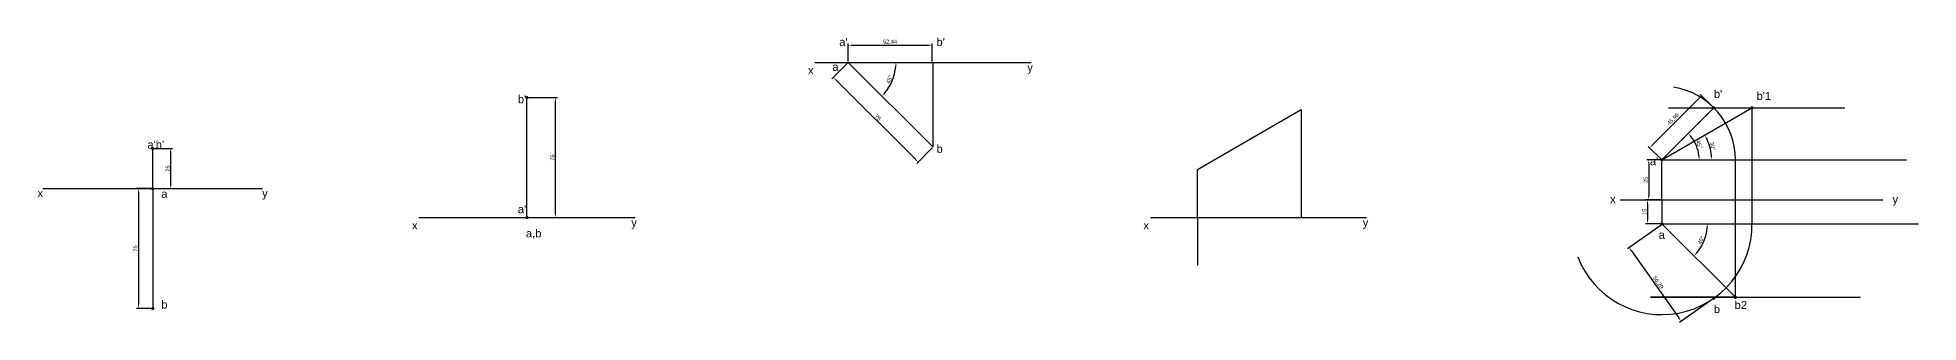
# Model space of a CAD drawing. Header units: millimetres. Extents: x 108 to 2560, y 43 to 221.
# Drawn here: x 1385 to 2560, y 43 to 221 of the extents above; entities that cross this region are included whole.
import ezdxf

# ---------------------------------------------------------------- set-up
doc = ezdxf.new("R2010")
doc.units = ezdxf.units.MM
doc.styles.get("Standard").update_dxf_attribs({"font": 'arial.ttf'})
doc.dimstyles.new('ISO-25', dxfattribs={"dimtxt": 2.5, "dimasz": 2.5, "dimexe": 1.25, "dimexo": 0.625, "dimtad": 1, "dimtxsty": 'Standard', "dimcen": 2.5, "dimadec": 0, "dimazin": 0, "dimtfac": 1, "dimtmove": 0, "dimatfit": 3, "dimfxl": 1, "dimarcsym": 0})

# ---------------------------------------------------------------- blocks, each defined once
blk = doc.blocks.new('*D13')
at = {"color": 0, "lineweight": -2, "transparency": 16777216}
for p, q in [((1457.2, 152), (1469, 152)), ((1467.8, 129.5), (1467.8, 149.5)), ((1457.2, 127), (1469, 127))]:
    blk.add_line(p, q, dxfattribs=at)
at = {"color": 0, "transparency": 16777216}
for points in [[(1467.3, 149.5), (1468.2, 149.5), (1467.8, 152)], [(1467.3, 129.5), (1468.2, 129.5), (1467.8, 127)]]:
    blk.add_solid(points, dxfattribs=at)
at = {"layer": 'Defpoints', "color": 0, "transparency": 16777216}
for p in [(1456.6, 152), (1467.8, 152), (1456.6, 127)]:
    blk.add_point(p, dxfattribs=at)
at = {"color": 0, "transparency": 16777216, "insert": (1465.9, 139.5), "char_height": 2.5, "attachment_point": 5, "rotation": 90}
blk.add_mtext('25', dxfattribs=at)
blk = doc.blocks.new('*D14')
at = {"color": 0, "lineweight": -2, "transparency": 16777216}
for p, q in [((1455.9, 127), (1446.4, 127)), ((1447.6, 124.5), (1447.6, 54.5)), ((1455.9, 52), (1446.4, 52))]:
    blk.add_line(p, q, dxfattribs=at)
at = {"color": 0, "transparency": 16777216}
for points in [[(1447.2, 124.5), (1448, 124.5), (1447.6, 127)], [(1447.2, 54.5), (1448, 54.5), (1447.6, 52)]]:
    blk.add_solid(points, dxfattribs=at)
at = {"layer": 'Defpoints', "color": 0, "transparency": 16777216}
for p in [(1456.6, 127), (1447.6, 52), (1456.6, 52)]:
    blk.add_point(p, dxfattribs=at)
at = {"color": 0, "transparency": 16777216, "insert": (1445.7, 89.5), "char_height": 2.5, "attachment_point": 5, "rotation": 90}
blk.add_mtext('75', dxfattribs=at)
blk = doc.blocks.new('*D15')
at = {"color": 0, "lineweight": -2, "transparency": 16777216}
for p, q in [((1691, 183.9), (1709.5, 183.9)), ((1708.2, 111.4), (1708.2, 181.4)), ((1691, 108.9), (1709.5, 108.9))]:
    blk.add_line(p, q, dxfattribs=at)
at = {"color": 0, "transparency": 16777216}
for points in [[(1707.8, 181.4), (1708.6, 181.4), (1708.2, 183.9)], [(1707.8, 111.4), (1708.6, 111.4), (1708.2, 108.9)]]:
    blk.add_solid(points, dxfattribs=at)
at = {"layer": 'Defpoints', "color": 0, "transparency": 16777216}
for p in [(1690.4, 183.9), (1708.2, 183.9), (1690.4, 108.9)]:
    blk.add_point(p, dxfattribs=at)
at = {"color": 0, "transparency": 16777216, "insert": (1706.3, 146.4), "char_height": 2.5, "attachment_point": 5, "rotation": 90}
blk.add_mtext('75', dxfattribs=at)
blk = doc.blocks.new('*D16')
at = {"color": 0, "lineweight": -2, "transparency": 16777216}
blk.add_arc((1891.1, 205.8), 29.8, 319.8037, 355.1963, dxfattribs=at)
at = {"color": 0, "transparency": 16777216}
for points in [[(1920.4, 203.4), (1921.3, 203.3), (1921, 205.8)], [(1914.2, 186.3), (1913.6, 186.9), (1912.2, 184.8)]]:
    blk.add_solid(points, dxfattribs=at)
at = {"layer": 'Defpoints', "color": 0, "transparency": 16777216}
for p in [(1891.1, 205.8), (1899.7, 205.8), (1974.7, 205.8), (1917, 190.9), (1944.2, 152.8)]:
    blk.add_point(p, dxfattribs=at)
at = {"color": 0, "transparency": 16777216, "insert": (1916.9, 195.2), "char_height": 2.5, "attachment_point": 5, "rotation": 67.5}
blk.add_mtext('45°', dxfattribs=at)
blk = doc.blocks.new('*D17')
at = {"color": 0, "lineweight": -2, "transparency": 16777216}
for p, q in [((1890.7, 205.4), (1881, 195.7)), ((1883.6, 194.8), (1933.1, 145.3)), ((1943.7, 152.4), (1934, 142.7))]:
    blk.add_line(p, q, dxfattribs=at)
at = {"color": 0, "transparency": 16777216}
for points in [[(1883.9, 195.1), (1883.4, 194.5), (1881.9, 196.6)], [(1933.4, 145.6), (1932.8, 145), (1934.9, 143.6)]]:
    blk.add_solid(points, dxfattribs=at)
at = {"layer": 'Defpoints', "color": 0, "transparency": 16777216}
for p in [(1891.1, 205.8), (1944.2, 152.8), (1934.9, 143.6)]:
    blk.add_point(p, dxfattribs=at)
at = {"color": 0, "transparency": 16777216, "insert": (1909.7, 171.4), "char_height": 2.5, "attachment_point": 5, "rotation": 315}
blk.add_mtext('75', dxfattribs=at)
blk = doc.blocks.new('*D18')
at = {"color": 0, "lineweight": -2, "transparency": 16777216}
for p, q in [((1891.1, 206.5), (1891.1, 217.8)), ((1893.6, 216.6), (1941.1, 216.6)), ((1943.6, 206.5), (1943.6, 217.8))]:
    blk.add_line(p, q, dxfattribs=at)
at = {"color": 0, "transparency": 16777216}
for points in [[(1893.6, 217), (1893.6, 216.2), (1891.1, 216.6)], [(1941.1, 217), (1941.1, 216.2), (1943.6, 216.6)]]:
    blk.add_solid(points, dxfattribs=at)
at = {"layer": 'Defpoints', "color": 0, "transparency": 16777216}
for p in [(1943.6, 216.6), (1891.1, 205.8), (1943.6, 205.8)]:
    blk.add_point(p, dxfattribs=at)
at = {"color": 0, "transparency": 16777216, "insert": (1917.3, 218.7), "char_height": 2.5, "attachment_point": 5}
blk.add_mtext('52,44', dxfattribs=at)
blk = doc.blocks.new('*D19')
at = {"color": 0, "lineweight": -2, "transparency": 16777216}
blk.add_arc((2399.6, 145), 31, 4.6283, 25.3717, dxfattribs=at)
at = {"color": 0, "transparency": 16777216}
for points in [[(2427.2, 158), (2427.9, 158.4), (2426.4, 160.4)], [(2430.9, 147.5), (2430, 147.5), (2430.5, 145)]]:
    blk.add_solid(points, dxfattribs=at)
at = {"layer": 'Defpoints', "color": 0, "transparency": 16777216}
for p in [(2455.9, 177.5), (2399.6, 145), (2399.6, 145), (2430.1, 150.3), (2552.4, 145)]:
    blk.add_point(p, dxfattribs=at)
at = {"color": 0, "transparency": 16777216, "insert": (2431.3, 153.5), "char_height": 2.5, "attachment_point": 5, "rotation": 285}
blk.add_mtext('30°', dxfattribs=at)
blk = doc.blocks.new('*D20')
at = {"color": 0, "lineweight": -2, "transparency": 16777216}
blk.add_arc((2399.6, 105), 28.4, 320.0503, 354.9497, dxfattribs=at)
at = {"color": 0, "transparency": 16777216}
for points in [[(2427.4, 102.5), (2428.3, 102.5), (2428, 105)], [(2421.6, 86.5), (2421, 87), (2419.6, 84.9)]]:
    blk.add_solid(points, dxfattribs=at)
at = {"layer": 'Defpoints', "color": 0, "transparency": 16777216}
for p in [(2399.6, 105), (2399.6, 105), (2559.9, 105), (2424.1, 90.8), (2445.5, 59)]:
    blk.add_point(p, dxfattribs=at)
at = {"color": 0, "transparency": 16777216, "insert": (2424, 94.8), "char_height": 2.5, "attachment_point": 5, "rotation": 67.5}
blk.add_mtext('45°', dxfattribs=at)
blk = doc.blocks.new('*D22')
at = {"color": 0, "lineweight": -2, "transparency": 16777216}
for p, q in [((2393.8, 154.3), (2422.7, 183.3)), ((2431.6, 177.9), (2423.6, 185.9)), ((2399.1, 145.4), (2391.1, 153.4))]:
    blk.add_line(p, q, dxfattribs=at)
at = {"color": 0, "transparency": 16777216}
for points in [[(2422.4, 183.6), (2423, 183), (2424.5, 185)], [(2393.5, 154.6), (2394.1, 154), (2392, 152.5)]]:
    blk.add_solid(points, dxfattribs=at)
at = {"layer": 'Defpoints', "color": 0, "transparency": 16777216}
for p in [(2424.5, 185), (2432.1, 177.5), (2399.6, 145)]:
    blk.add_point(p, dxfattribs=at)
at = {"color": 0, "transparency": 16777216, "insert": (2406.7, 170.3), "char_height": 2.5, "attachment_point": 5, "rotation": 45}
blk.add_mtext('45,96', dxfattribs=at)
blk = doc.blocks.new('*D23')
at = {"color": 0, "lineweight": -2, "transparency": 16777216}
blk.add_arc((2399.6, 145), 23.3, 6.1487, 38.8513, dxfattribs=at)
at = {"color": 0, "transparency": 16777216}
for points in [[(2417.4, 159.3), (2418, 159.9), (2416.1, 161.4)], [(2423.2, 147.5), (2422.3, 147.4), (2422.9, 145)]]:
    blk.add_solid(points, dxfattribs=at)
at = {"layer": 'Defpoints', "color": 0, "transparency": 16777216}
for p in [(2432.1, 177.5), (2399.6, 145), (2399.6, 145), (2422.1, 151), (2552.4, 145)]:
    blk.add_point(p, dxfattribs=at)
at = {"color": 0, "transparency": 16777216, "insert": (2422.9, 154.6), "char_height": 2.5, "attachment_point": 5, "rotation": 292.5}
blk.add_mtext('45°', dxfattribs=at)
blk = doc.blocks.new('*D24')
at = {"color": 0, "lineweight": -2, "transparency": 16777216}
for p, q in [((2399.1, 104.1), (2378.1, 89.3)), ((2380.6, 88), (2410.2, 46.1)), ((2431.6, 58.1), (2410.6, 43.3))]:
    blk.add_line(p, q, dxfattribs=at)
at = {"color": 0, "transparency": 16777216}
for points in [[(2380.9, 88.2), (2380.2, 87.7), (2379.1, 90)], [(2410.5, 46.3), (2409.8, 45.8), (2411.6, 44)]]:
    blk.add_solid(points, dxfattribs=at)
at = {"layer": 'Defpoints', "color": 0, "transparency": 16777216}
for p in [(2399.6, 104.5), (2432.1, 58.5), (2411.6, 44)]:
    blk.add_point(p, dxfattribs=at)
at = {"color": 0, "transparency": 16777216, "insert": (2397.1, 68.2), "char_height": 2.5, "attachment_point": 5, "rotation": 305.2676}
blk.add_mtext('56,29', dxfattribs=at)
blk = doc.blocks.new('*D25')
at = {"color": 0, "lineweight": -2, "transparency": 16777216}
for p, q in [((2399, 145), (2390.1, 145)), ((2391.4, 142.5), (2391.4, 122.5)), ((2399, 120), (2390.1, 120))]:
    blk.add_line(p, q, dxfattribs=at)
at = {"color": 0, "transparency": 16777216}
for points in [[(2391, 142.5), (2391.8, 142.5), (2391.4, 145)], [(2391, 122.5), (2391.8, 122.5), (2391.4, 120)]]:
    blk.add_solid(points, dxfattribs=at)
at = {"layer": 'Defpoints', "color": 0, "transparency": 16777216}
for p in [(2399.6, 145), (2391.4, 120), (2399.6, 120)]:
    blk.add_point(p, dxfattribs=at)
at = {"color": 0, "transparency": 16777216, "insert": (2389.5, 132.5), "char_height": 2.5, "attachment_point": 5, "rotation": 90}
blk.add_mtext('25', dxfattribs=at)
blk = doc.blocks.new('*D26')
at = {"color": 0, "lineweight": -2, "transparency": 16777216}
for p, q in [((2399, 120), (2389.4, 120)), ((2390.6, 117.5), (2390.6, 107.5)), ((2399, 105), (2389.4, 105))]:
    blk.add_line(p, q, dxfattribs=at)
at = {"color": 0, "transparency": 16777216}
for points in [[(2390.2, 117.5), (2391, 117.5), (2390.6, 120)], [(2390.2, 107.5), (2391, 107.5), (2390.6, 105)]]:
    blk.add_solid(points, dxfattribs=at)
at = {"layer": 'Defpoints', "color": 0, "transparency": 16777216}
for p in [(2399.6, 120), (2390.6, 105), (2399.6, 105)]:
    blk.add_point(p, dxfattribs=at)
at = {"color": 0, "transparency": 16777216, "insert": (2388.7, 112.5), "char_height": 2.5, "attachment_point": 5, "rotation": 90}
blk.add_mtext('15', dxfattribs=at)

msp = doc.modelspace()

# ---------------------------------------------------------------- linework, layer by layer
for p, q in [((1870.366, 205.844), (2005.393, 205.844)), ((1891.124, 205.844), (1944.157, 152.811)), ((1899.678, 205.844), (1974.678, 205.844)), ((1906.06, 205.844), (1981.06, 205.844)), ((1944.157, 152.811), (1944.157, 205.844)), ((1690.405, 108.891), (1690.405, 183.891)), ((1690.405, 183.891), (1690.405, 183.891)), ((2109.313, 138.857), (2174.265, 176.357)), ((2174.265, 176.357), (2174.265, 176.357)), ((2174.265, 176.357), (2174.265, 108.891)), ((2399.578, 144.969), (2455.87, 177.469)), ((2399.578, 144.969), (2432.078, 177.469)), ((2403.711, 177.469), (2513.838, 177.469)), ((2455.87, 177.469), (2455.87, 177.469)), ((2455.87, 177.469), (2455.87, 119.969)), ((1456.558, 126.991), (1456.558, 151.991)), ((1456.558, 151.991), (1456.558, 151.991)), ((2399.578, 119.969), (2399.578, 144.969)), ((2399.578, 144.969), (2399.578, 144.969)), ((2399.578, 144.969), (2552.381, 144.969)), ((2445.54, 119.969), (2445.54, 144.969)), ((2109.313, 128.891), (2109.313, 138.857)), ((1387.88, 126.991), (1525.236, 126.991)), ((1456.558, 126.991), (1456.558, 51.991)), ((2109.313, 108.891), (2109.313, 128.891)), ((2373.485, 119.969), (2537.55, 119.969)), ((2399.578, 119.969), (2399.578, 104.969)), ((2445.54, 59.007), (2445.54, 119.969)), ((2455.87, 119.969), (2455.87, 104.969)), ((1622.892, 108.891), (1757.919, 108.891)), ((2079.992, 108.891), (2215.019, 108.891)), ((2109.313, 108.891), (2109.313, 78.891)), ((2399.578, 104.969), (2445.54, 59.007)), ((2399.578, 104.969), (2559.861, 104.969)), ((2445.54, 59.007), (2392.421, 59.007)), ((2392.421, 59.007), (2523.611, 59.007)), ((1456.558, 51.991), (1456.558, 51.991))]:
    msp.add_line(p, q)
at = {"const_width": 1}
for points in [[(1689.905, 183.891, 1), (1690.905, 183.891, 1)], [(2431.578, 177.469, 1), (2432.578, 177.469, 1)], [(2455.37, 177.469, 1), (2456.37, 177.469, 1)], [(1456.058, 151.991, 1), (1457.058, 151.991, 1)], [(2399.078, 144.969, 1), (2400.078, 144.969, 1)], [(1456.058, 126.991, 1), (1457.058, 126.991, 1)], [(1689.905, 108.891, 1), (1690.905, 108.891, 1)], [(2399.078, 104.969, 1), (2400.078, 104.969, 1)], [(2431.582, 58.507, 1), (2432.582, 58.507, 1)], [(2445.04, 59.007, 1), (2446.04, 59.007, 1)], [(1456.058, 51.991, 1), (1457.058, 51.991, 1)]]:
    msp.add_lwpolyline(points, format="xyb", close=True, dxfattribs=at)
for centre, radius, start, end in [((2399.578, 144.969), 45.962, 0, 81.016744), ((2399.578, 104.469), 56.294, 200.902443, 0.508906)]:
    msp.add_arc(centre, radius, start, end)

# ---------------------------------------------------------------- texts
at = {"char_height": 5, "attachment_point": 1}
for s, width, insert in [("a'", 0.34913, (1885.538, 221.133)), ("b'", 0.34913, (1946.286, 221.133)), ('x', 0.67178, (1865.999, 203.462)), ('a', 0.34913, (1881.2, 205.64)), ('y', 0.67178, (2003.042, 205.267)), ("b'", 10.90264, (2432.078, 188.633)), ("b'", 0.67178, (1684.695, 185.363)), ("b'1", 10.90264, (2458.775, 187.416)), ("a'b'", 1.0026, (1453.216, 156.991)), ('b', 0.34913, (1946.286, 154.369)), ("a'", 10.90264, (2392.111, 146.59)), ('\\pxt0.40104;x', 1.0026, (1384.538, 126.649)), ('\\pxt0.40104;a', 1.0026, (1461.867, 126.241)), ('\\pxt0.40104;y', 1.0026, (1524.901, 126.649)), ('x', 10.90264, (2367.218, 122.836)), ('y', 10.90264, (2543.693, 122.836)), ("a'", 0.67178, (1684.695, 116.609)), ('y', 0.67178, (1755.568, 108.315)), ('y', 0.67178, (2212.668, 108.315)), ('x', 0.67178, (1618.525, 106.509)), ('a,b ', 0.67178, (1689.734, 101.509)), ('x', 0.67178, (2075.625, 106.509)), ('a', 10.90264, (2397.582, 100.603)), ('\\pxt0.40104;b', 1.0026, (1461.867, 56.991)), ('b', 10.90264, (2432.027, 54.103)), ('b2', 10.90264, (2445.031, 56.702))]:
    msp.add_mtext_dynamic_manual_height_columns(s, width=width, gutter_width=12.5, heights=[0], dxfattribs=dict(at, insert=insert))

# ---------------------------------------------------------------- dimensions: what is measured, and where the dimension line sits
dim = msp.add_linear_dim(base=(1943.56, 216.599), p1=(1891.124, 205.844), p2=(1943.56, 205.844), dimstyle='ISO-25')
dim.commit()
dim.dimension.update_dxf_attribs({"geometry": '*D18', "text_midpoint": (1917.342, 218.727)})
for p1, p2, distance, picture, middle in [((1891.124, 205.844), (1944.157, 152.811), -13.076, '*D17', (1909.735, 171.422)), ((2399.578, 144.969), (2432.078, 177.469), 10.715, '*D22', (2406.747, 170.3)), ((2399.578, 104.469), (2432.082, 58.507), -25.067, '*D24', (2397.101, 68.243))]:
    dim = msp.add_aligned_dim(p1=p1, p2=p2, distance=distance, dimstyle='ISO-25')
    dim.commit()
    dim.dimension.update_dxf_attribs({"geometry": picture, "text_midpoint": middle})
for base, line1, line2, picture, middle in [((1916.955, 190.93), ((1899.678, 205.844), (1974.678, 205.844)), ((1891.124, 205.844), (1944.157, 152.811)), '*D16', (1916.929, 195.155)), ((2430.065, 150.345), ((2399.578, 144.969), (2552.381, 144.969)), ((2399.578, 144.969), (2455.87, 177.469)), '*D19', (2431.318, 153.474)), ((2422.091, 151.002), ((2399.578, 144.969), (2552.381, 144.969)), ((2399.578, 144.969), (2432.078, 177.469)), '*D23', (2422.863, 154.614)), ((2424.149, 90.783), ((2399.578, 104.969), (2445.54, 59.007)), ((2399.578, 104.969), (2559.861, 104.969)), '*D20', (2424.038, 94.838))]:
    dim = msp.add_angular_dim_2l(base=base, line1=line1, line2=line2, dimstyle='ISO-25')
    dim.commit()
    dim.dimension.update_dxf_attribs({"geometry": picture, "text_midpoint": middle})
for base, p1, p2, picture, middle in [((1708.208, 183.891), (1690.405, 108.891), (1690.405, 183.891), '*D15', (1706.311, 146.391)), ((1467.753, 151.991), (1456.558, 126.991), (1456.558, 151.991), '*D13', (1465.852, 139.491)), ((2391.368, 119.969), (2399.578, 144.969), (2399.578, 119.969), '*D25', (2389.466, 132.469)), ((1447.623, 51.991), (1456.558, 126.991), (1456.558, 51.991), '*D14', (1445.727, 89.491)), ((2390.625, 104.969), (2399.578, 119.969), (2399.578, 104.969), '*D26', (2388.723, 112.469))]:
    dim = msp.add_linear_dim(base=base, p1=p1, p2=p2, angle=90, dimstyle='ISO-25')
    dim.commit()
    dim.dimension.update_dxf_attribs({"geometry": picture, "text_midpoint": middle})

doc.saveas('drawing.dxf')
